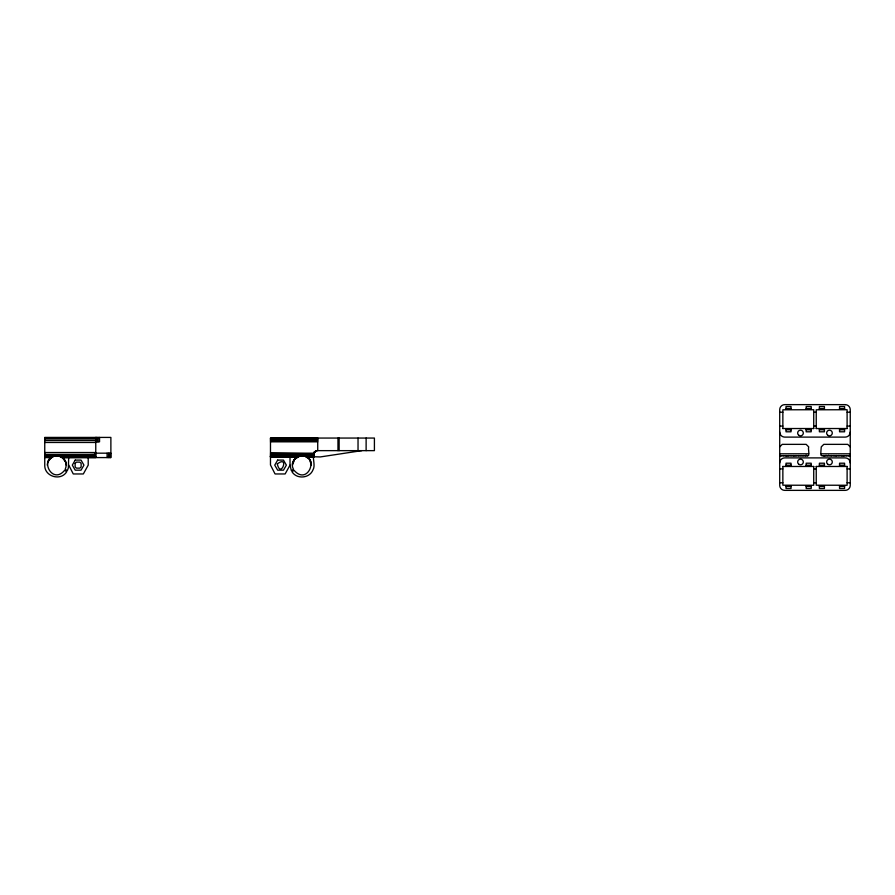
<?xml version="1.0" encoding="UTF-8"?>
<svg xmlns="http://www.w3.org/2000/svg" width="895" height="895" viewBox="0 0 895 895"><rect width="100%" height="100%" fill="white"/><g stroke="black" fill="none" stroke-linecap="round" stroke-linejoin="round"><path stroke-width="1.34" d="M317.087 450.644L314.861 451.572L313.944 453.799L270.48 454.336L313.944 455.04L298.717 456.271L270.48 456.226L301.033 455.734C320.175 454.984 308.115 486.388 294.131 470.39L291.938 471.654C296.67 479.608 309.815 478.411 313.026 469.741C316.483 464.169 309.435 452.848 317.087 450.644L374.412 450.644L374.412 438.058L270.48 438.058L270.48 464.975L275.056 473.958L285.136 473.958L290.014 465.131L290.014 456.942M290.014 465.131L291.311 470.569L293.493 469.304C286.982 457.043 308.674 449.413 311.214 463.174M292.531 465.131L294.589 459.247L300.183 455.857L270.48 456.226L299.366 456.058M66.163 465.131C66.353 458.229 58.041 453.385 52.145 456.864L44.75 456.103C53.555 453.362 70.56 456.014 65.201 469.304L67.382 470.569L68.356 467.928L68.68 457.58M95.765 457.188L61.587 457.043L62.27 457.49L60.166 456.338L95.765 456.103L56.486 455.689L95.765 454.47L44.75 454.47L60.166 456.338L95.765 457.188L62.381 457.58L110.879 457.58L110.879 437.42L44.75 437.42L44.75 465.131C44.269 476.565 60.916 481.499 66.756 471.654L64.563 470.39C51.731 485.728 38.149 456.819 56.721 455.689M47.267 465.131L47.737 462.212M292.732 463.174L294.332 459.571L297.878 456.629L270.48 456.942L297.263 456.942M780.116 456.126C780.943 455.678 785.049 455.577 786.906 456.215C789.58 455.577 792.03 455.723 794.413 456.126C797.065 455.309 799.101 456.416 801.763 455.622C802.781 456.965 803.889 454.548 805.243 456.215C805.41 454.861 806.966 455.029 807.122 456.26C810.568 455.499 807.682 449.279 808.677 446.873L806.16 444.356L782.23 444.356L779.713 446.873M850.25 446.873L847.733 444.356L823.792 444.356L821.274 446.873C820.234 457.882 820.916 454.895 824.944 456.316C826.141 453.821 827.45 457.681 828.345 455.387C831.041 456.808 832.921 455.085 835.538 456.126C837.933 455.723 840.371 455.577 843.045 456.215C845.26 455.7 847.878 455.465 850.25 456.316M782.845 455.622L784.132 455.611M787.88 455.622L789.166 455.611M792.925 455.622L794.201 455.611M797.96 455.622L799.246 455.611M802.994 455.622L804.281 455.611M823.154 455.622L824.44 455.611M828.188 455.622L829.475 455.611M833.234 455.622L834.509 455.611M838.268 455.622L839.555 455.611M843.303 455.622L844.589 455.611M848.348 455.622L849.635 455.611M808.04 455.622L808.677 455.186M780.328 455.611L781.615 455.622M785.362 455.611L786.649 455.622M790.408 455.611L791.695 455.622M795.442 455.611L796.729 455.622M800.488 455.611L801.763 455.622M805.522 455.611L806.809 455.622M825.671 455.611L826.958 455.622M830.717 455.611L832.003 455.622M835.751 455.611L837.038 455.622M840.797 455.611L842.072 455.622M845.831 455.611L847.117 455.622M51.16 457.49L47.715 462.256L49.068 459.582L53.801 456.148L51.049 457.58L44.75 457.58M316.036 450.834L314.011 453.172L270.48 453.172L313.944 453.799M299.87 455.924L297.319 456.909L270.48 456.763L301.973 455.689M361.815 450.644L320.242 456.942L305.9 456.539L313.944 456.718L306.694 456.942M51.049 457.58L44.75 457.188L52.145 456.864M311.426 465.131L309.357 459.247L305.307 456.293L313.944 456.058L270.48 455.387L313.944 455.04M270.48 456.226L304.076 455.924M297.498 456.819L270.48 456.763L298.136 456.506M270.48 456.763L297.778 456.674M786.011 408.534L791.046 408.534M806.16 408.534L811.206 408.534M819.384 408.534L824.429 408.534M839.544 408.534L844.578 408.534M779.713 412.226L782.856 412.226M813.723 412.226L816.24 412.226M847.106 412.226L850.25 412.226M779.713 426.087L782.856 426.087M813.723 426.087L816.24 426.087M847.106 426.087L850.25 426.087M782.856 428.526L813.723 428.526M816.24 428.526L847.106 428.526M786.011 429.779L791.046 429.779M806.16 429.779L811.206 429.779M819.384 429.779L824.429 429.779M839.544 429.779L844.578 429.779M44.75 437.812L95.765 437.812M270.48 438.237L317.725 438.237M270.48 438.774L317.725 438.774M44.75 438.897L95.765 438.897M270.48 439.613L317.725 439.613M44.75 440.53L95.765 440.53M270.48 440.664L317.725 440.664M95.452 441.828L99.546 441.828L99.546 437.42M270.48 441.828L317.725 441.828M44.75 442.466L95.765 442.466M44.75 452.534L95.765 452.534M94.758 453.172L110.879 453.172M779.713 453.799L808.677 453.799M821.274 453.799L850.25 453.799M786.011 465.221L791.046 465.221M806.16 465.221L811.206 465.221M819.384 465.221L824.429 465.221M839.544 465.221L844.578 465.221M782.856 466.474L813.723 466.474M816.24 466.474L847.106 466.474M779.713 468.913L782.856 468.913M813.723 468.913L816.24 468.913M847.106 468.913L850.25 468.913M779.713 482.774L782.856 482.774M813.723 482.774L816.24 482.774M847.106 482.774L850.25 482.774M786.011 486.466L791.046 486.466M806.16 486.466L811.206 486.466M819.384 486.466L824.429 486.466M839.544 486.466L844.578 486.466M304.445 456.014L313.944 456.058L303.517 455.812L305.9 456.539M306.605 456.897L313.944 456.942L306.358 456.763M58.052 455.779L95.765 456.103M62.046 457.334L95.765 457.58L95.765 437.42M44.75 457.188L51.407 457.323M44.75 456.103L54.942 455.857L44.75 454.47M305.307 456.293L313.944 456.718M821.274 455.186L821.923 455.622M62.381 457.58L65.715 462.256M68.68 464.975L73.256 473.958L83.336 473.958L88.213 465.131L88.213 457.58M847.106 428.582L847.106 409.742L816.24 409.798L816.24 428.582M847.106 466.429L847.106 485.258L816.24 485.202L816.24 466.429M844.578 409.183L844.578 406.52L839.544 406.52L839.544 409.183M844.578 428.94L844.578 431.793L839.544 431.793L839.544 428.94M844.578 466.06L844.578 463.207L839.544 463.207L839.544 466.06M844.578 485.817L844.578 488.48L839.544 488.48L839.544 485.817M824.429 409.183L824.429 406.52L819.384 406.52L819.384 409.183M824.429 428.94L824.429 431.793L819.384 431.793L819.384 428.94M824.429 466.06L824.429 463.207L819.384 463.207L819.384 466.06M824.429 485.817L824.429 488.48L819.384 488.48L819.384 485.817M813.723 428.582L813.723 409.742L782.856 409.798L782.856 428.582M813.723 466.429L813.723 485.258L782.856 485.202L782.856 466.429M811.206 409.183L811.206 406.52L806.16 406.52L806.16 409.183M811.206 428.94L811.206 431.793L806.16 431.793L806.16 428.94M811.206 466.06L811.206 463.207L806.16 463.207L806.16 466.06M811.206 485.817L811.206 488.48L806.16 488.48L806.16 485.817M791.046 409.183L791.046 406.52L786.011 406.52L786.011 409.183M791.046 428.94L791.046 431.793L786.011 431.793L786.011 428.94M791.046 466.06L791.046 463.207L786.011 463.207L786.011 466.06M791.046 485.817L791.046 488.48L786.011 488.48L786.011 485.817M366.122 438.058L366.122 450.644M358.034 438.058L358.034 450.644M339.138 438.058L339.138 450.644M337.963 438.058L337.963 450.644M317.725 438.058L317.725 450.644M313.944 452.009L313.944 452.859M110.6 453.172L110.6 457.58M109.772 453.172L109.772 457.58M108.552 453.172L108.552 457.58M107.109 453.172L107.109 457.58M98.103 437.42L98.103 441.828M96.873 437.42L96.873 441.828M96.056 437.42L96.056 441.828M850.25 462.928A5.034 5.034 0 0 0 845.216 457.893L784.747 457.893A5.034 5.034 0 0 0 779.713 462.928M850.25 432.072A5.034 5.034 0 0 1 845.216 437.107L784.747 437.107A5.034 5.034 0 0 1 779.713 432.072M277.305 463.946C280.706 479.295 289.779 454.38 277.305 463.946M75.135 463.409L75.135 466.866L76.399 468.141L79.868 468.141L81.132 466.866L81.132 463.409L79.868 462.133L76.399 462.133L75.135 463.409M75.225 460.097L72.316 465.131L75.225 470.177L81.042 470.177L83.951 465.131L81.042 460.097L75.225 460.097M277.651 460.097L274.743 465.131L277.651 470.177L283.469 470.177L286.378 465.131L283.469 460.097L277.651 460.097M845.216 404.629L784.747 404.629A5.034 5.034 0 0 0 779.713 409.664L779.713 485.336A5.034 5.034 0 0 0 784.747 490.37L845.216 490.37A5.034 5.034 0 0 0 850.25 485.336L850.25 409.664A5.034 5.034 0 0 0 845.216 404.629M827.797 464.27A2.83 2.83 0 0 0 832.283 462.29A2.83 2.83 0 0 0 828.322 459.392A2.83 2.83 0 0 0 827.797 464.27M798.821 464.27A2.83 2.83 0 0 0 803.307 462.29A2.83 2.83 0 0 0 799.347 459.392A2.83 2.83 0 0 0 798.821 464.27M827.797 435.306A2.83 2.83 0 0 0 832.283 433.314A2.83 2.83 0 0 0 828.322 430.417A2.83 2.83 0 0 0 827.797 435.306M798.821 435.306A2.83 2.83 0 0 0 803.307 433.314A2.83 2.83 0 0 0 799.347 430.417A2.83 2.83 0 0 0 798.821 435.306"/></g></svg>
